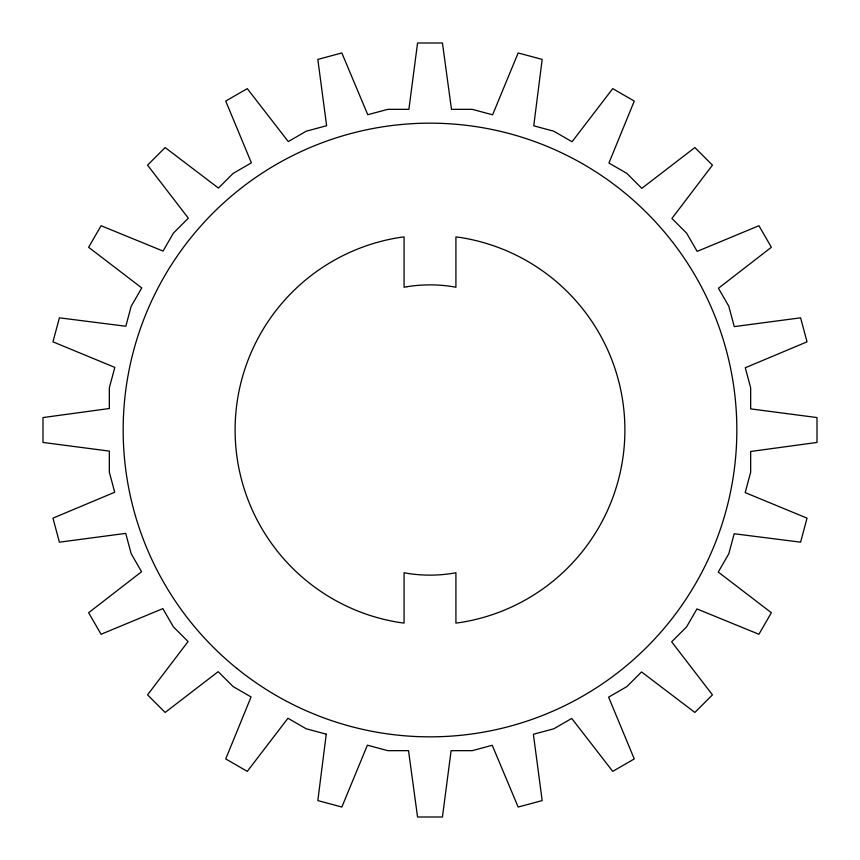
<?xml version="1.0" encoding="UTF-8"?>
<svg xmlns="http://www.w3.org/2000/svg" width="860" height="860" viewBox="0 0 860 860"><rect width="100%" height="100%" fill="white"/><g stroke="black" fill="none" stroke-linecap="round" stroke-linejoin="round"><path stroke-width="1.29" d="M326.252 734.171L317.824 800.596L341.85 807.035L367.392 745.19L387.785 750.662L408.521 750.662L417.562 817L442.438 817L451.113 750.662L472.215 750.662L492.242 745.287L518.15 807.035L542.176 800.596L533.383 734.268L553.765 728.807L571.728 718.433L612.728 771.366L634.271 758.928L608.611 697.148L626.886 686.592L641.549 671.929L694.858 712.445L712.445 694.858L671.66 641.818L686.592 626.886L696.955 608.934L758.928 634.271L771.366 612.728L718.25 572.05L728.807 553.765L734.171 533.748L800.596 542.176L807.035 518.15L745.19 492.608L750.662 472.215L750.662 451.478L817 442.438L817 417.562L750.662 408.887L750.662 387.785L745.287 367.757L807.035 341.85L800.596 317.824L734.268 326.617L728.807 306.235L718.433 288.272L771.366 247.272L758.928 225.728L697.148 251.389L686.592 233.114L671.929 218.451L712.445 165.142L694.858 147.554L641.818 188.34L626.886 173.408L608.934 163.045L634.271 101.071L612.728 88.634L572.05 141.75L553.765 131.193L533.748 125.829L542.176 59.404L518.15 52.965L492.608 114.81L472.215 109.338L451.478 109.338L442.438 43L417.562 43L408.887 109.338L387.785 109.338L367.757 114.713L341.85 52.965L317.824 59.404L326.617 125.732L306.235 131.193L288.272 141.567L247.272 88.634L225.728 101.071L251.389 162.852L233.114 173.408L218.451 188.071L165.142 147.554L147.554 165.142L188.34 218.182L173.408 233.114L163.045 251.066L101.071 225.728L88.634 247.272L141.75 287.95L131.193 306.235L125.829 326.252L59.404 317.824L52.965 341.85L114.81 367.392L109.338 387.785L109.338 408.521L43 417.562L43 442.438L109.338 451.113L109.338 472.215L114.713 492.242L52.965 518.15L59.404 542.176L125.732 533.383L131.193 553.765L141.567 571.728L88.634 612.728L101.071 634.271L162.852 608.611L173.408 626.886L188.071 641.549L147.554 694.858L165.142 712.445L218.182 671.66L233.114 686.592L251.066 696.955L225.728 758.928L247.272 771.366L287.95 718.25L306.235 728.807L326.252 734.171M407.296 286.66L404.082 287.262L404.082 236.919L399.513 237.51A194.887 194.887 0 0 0 399.513 622.489L404.082 623.081L404.082 572.738L407.296 573.341A145.125 145.125 0 0 0 452.704 573.341L455.918 572.738L455.918 623.081L460.487 622.489A194.887 194.887 0 0 0 460.487 237.51L455.918 236.919L455.918 287.262L452.704 286.66A145.125 145.125 0 0 0 407.296 286.66M236.898 668.457A306.837 306.837 0 0 0 733.064 477.999A306.837 306.837 0 0 0 320.038 143.545A306.837 306.837 0 0 0 236.898 668.457"/></g></svg>
